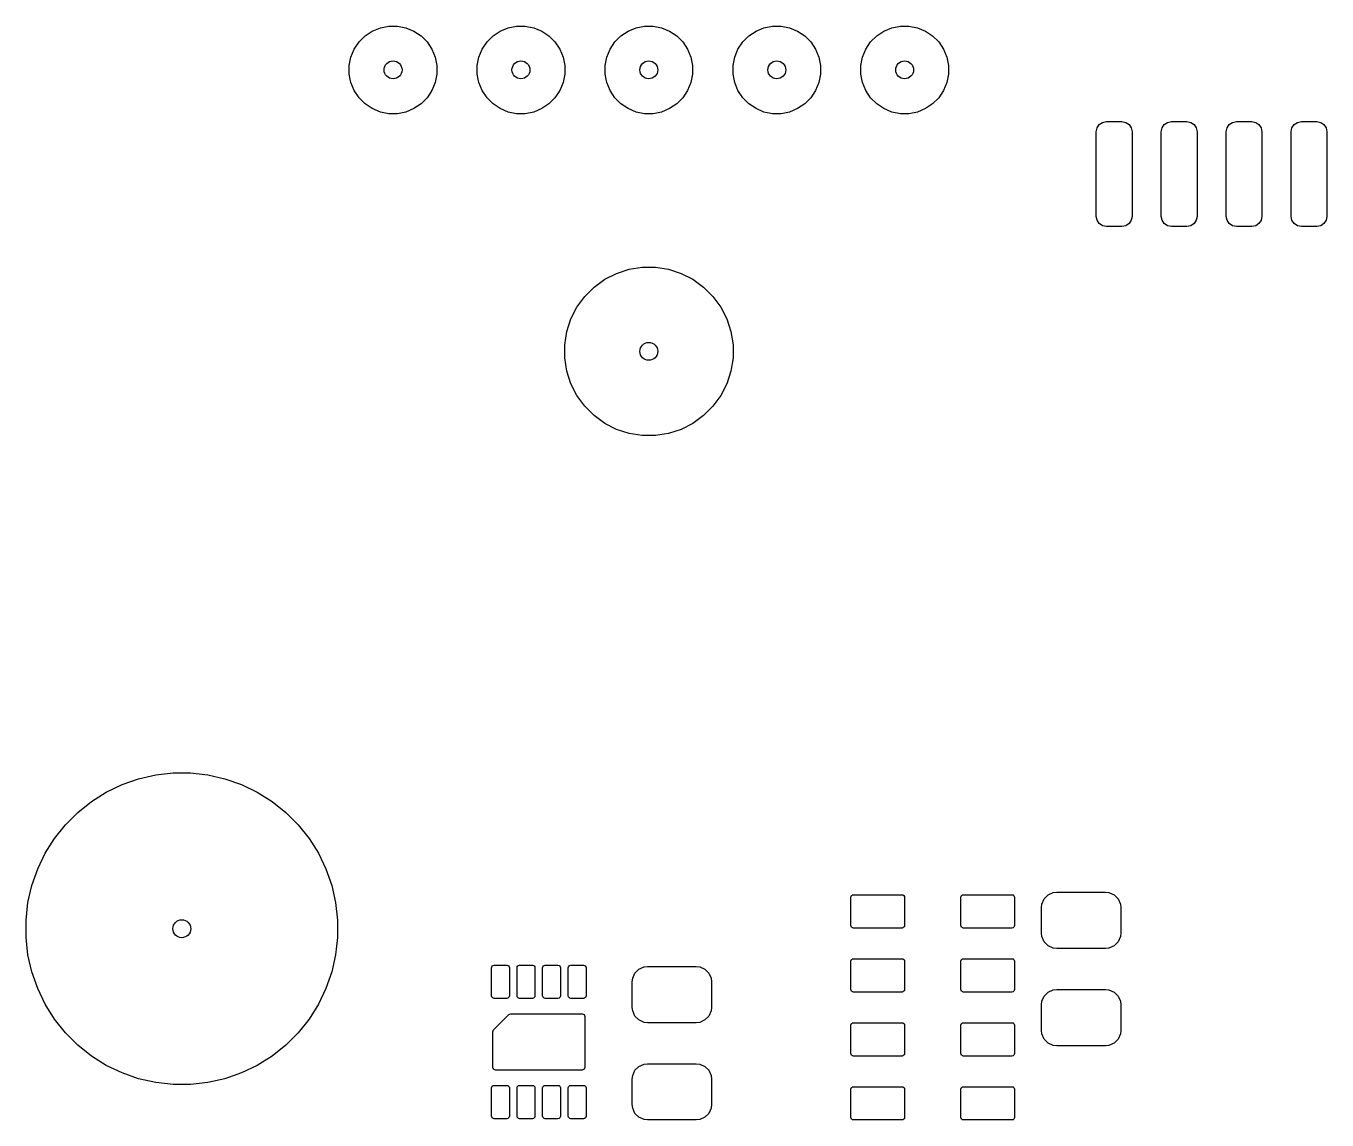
# Model space of a CAD drawing. Header units: inches. Extents: x 0.27 to 5.32, y 0.14 to 3.22.
# Drawn here: x 0.27 to 1.271, y 0.143 to 0.984 of the extents above; entities that cross this region are included whole.
import ezdxf

# ---------------------------------------------------------------- set-up
doc = ezdxf.new("R2010")
doc.units = ezdxf.units.IN
doc.header["$MEASUREMENT"] = 0
doc.layers.add('BLACK', color=250, linetype='CONTINUOUS')

msp = doc.modelspace()

# ---------------------------------------------------------------- linework, layer by layer
at = {"layer": 'BLACK', "linetype": 'CONTINUOUS'}
for p, q in [((0.5366, 0.9805), (0.5428, 0.983)), ((0.5428, 0.983), (0.5493, 0.9843)), ((0.5493, 0.9843), (0.5559, 0.9843)), ((0.5559, 0.9843), (0.5624, 0.983)), ((0.5624, 0.983), (0.5686, 0.9805)), ((0.6351, 0.9805), (0.6412, 0.983)), ((0.6412, 0.983), (0.6477, 0.9843)), ((0.6477, 0.9843), (0.6543, 0.9843)), ((0.6543, 0.9843), (0.6609, 0.983)), ((0.6609, 0.983), (0.667, 0.9805)), ((0.7335, 0.9805), (0.7396, 0.983)), ((0.7396, 0.983), (0.7461, 0.9843)), ((0.7461, 0.9843), (0.7528, 0.9843)), ((0.7528, 0.9843), (0.7593, 0.983)), ((0.7593, 0.983), (0.7654, 0.9805)), ((0.8319, 0.9805), (0.838, 0.983)), ((0.838, 0.983), (0.8446, 0.9843)), ((0.8446, 0.9843), (0.8512, 0.9843)), ((0.8512, 0.9843), (0.8577, 0.983)), ((0.8577, 0.983), (0.8638, 0.9805)), ((0.9303, 0.9805), (0.9365, 0.983)), ((0.9365, 0.983), (0.943, 0.9843)), ((0.943, 0.9843), (0.9496, 0.9843)), ((0.9496, 0.9843), (0.9561, 0.983)), ((0.9561, 0.983), (0.9623, 0.9805)), ((0.5227, 0.9666), (0.5264, 0.9721)), ((0.5264, 0.9721), (0.5311, 0.9768)), ((0.5311, 0.9768), (0.5366, 0.9805)), ((0.5686, 0.9805), (0.5741, 0.9768)), ((0.5741, 0.9768), (0.5788, 0.9721)), ((0.5788, 0.9721), (0.5825, 0.9666)), ((0.6212, 0.9666), (0.6249, 0.9721)), ((0.6249, 0.9721), (0.6295, 0.9768)), ((0.6295, 0.9768), (0.6351, 0.9805)), ((0.667, 0.9805), (0.6725, 0.9768)), ((0.6725, 0.9768), (0.6772, 0.9721)), ((0.6772, 0.9721), (0.6809, 0.9666)), ((0.7196, 0.9666), (0.7233, 0.9721)), ((0.7233, 0.9721), (0.728, 0.9768)), ((0.728, 0.9768), (0.7335, 0.9805)), ((0.7654, 0.9805), (0.7709, 0.9768)), ((0.7709, 0.9768), (0.7756, 0.9721)), ((0.7756, 0.9721), (0.7793, 0.9666)), ((0.818, 0.9666), (0.8217, 0.9721)), ((0.8217, 0.9721), (0.8264, 0.9768)), ((0.8264, 0.9768), (0.8319, 0.9805)), ((0.8638, 0.9805), (0.8694, 0.9768)), ((0.8694, 0.9768), (0.874, 0.9721)), ((0.874, 0.9721), (0.8777, 0.9666)), ((0.9164, 0.9666), (0.9201, 0.9721)), ((0.9201, 0.9721), (0.9248, 0.9768)), ((0.9248, 0.9768), (0.9303, 0.9805)), ((0.9623, 0.9805), (0.9678, 0.9768)), ((0.9678, 0.9768), (0.9725, 0.9721)), ((0.9725, 0.9721), (0.9762, 0.9666)), ((0.5202, 0.9605), (0.5227, 0.9666)), ((0.5825, 0.9666), (0.585, 0.9605)), ((0.6186, 0.9605), (0.6212, 0.9666)), ((0.6809, 0.9666), (0.6834, 0.9605)), ((0.717, 0.9605), (0.7196, 0.9666)), ((0.7793, 0.9666), (0.7818, 0.9605)), ((0.8155, 0.9605), (0.818, 0.9666)), ((0.8777, 0.9666), (0.8803, 0.9605)), ((0.9139, 0.9605), (0.9164, 0.9666)), ((0.9762, 0.9666), (0.9787, 0.9605)), ((0.5189, 0.9539), (0.5202, 0.9605)), ((0.5189, 0.9473), (0.5189, 0.9539)), ((0.585, 0.9605), (0.5863, 0.9539)), ((0.5863, 0.9539), (0.5863, 0.9473)), ((0.6173, 0.9539), (0.6186, 0.9605)), ((0.6173, 0.9473), (0.6173, 0.9539)), ((0.6834, 0.9605), (0.6847, 0.9539)), ((0.6847, 0.9539), (0.6847, 0.9473)), ((0.7158, 0.9539), (0.717, 0.9605)), ((0.7158, 0.9473), (0.7158, 0.9539)), ((0.7818, 0.9605), (0.7831, 0.9539)), ((0.7831, 0.9539), (0.7831, 0.9473)), ((0.8142, 0.9539), (0.8155, 0.9605)), ((0.8142, 0.9473), (0.8142, 0.9539)), ((0.8803, 0.9605), (0.8816, 0.9539)), ((0.8816, 0.9539), (0.8816, 0.9473)), ((0.9126, 0.9539), (0.9139, 0.9605)), ((0.9126, 0.9473), (0.9126, 0.9539)), ((0.9787, 0.9605), (0.98, 0.9539)), ((0.98, 0.9539), (0.98, 0.9473)), ((0.5202, 0.9408), (0.5189, 0.9473)), ((0.5863, 0.9473), (0.585, 0.9408)), ((0.6186, 0.9408), (0.6173, 0.9473)), ((0.6847, 0.9473), (0.6834, 0.9408)), ((0.717, 0.9408), (0.7158, 0.9473)), ((0.7831, 0.9473), (0.7818, 0.9408)), ((0.8155, 0.9408), (0.8142, 0.9473)), ((0.8816, 0.9473), (0.8803, 0.9408)), ((0.9139, 0.9408), (0.9126, 0.9473)), ((0.98, 0.9473), (0.9787, 0.9408)), ((0.5227, 0.9347), (0.5202, 0.9408)), ((0.5264, 0.9292), (0.5227, 0.9347)), ((0.5825, 0.9347), (0.5788, 0.9292)), ((0.585, 0.9408), (0.5825, 0.9347)), ((0.6212, 0.9347), (0.6186, 0.9408)), ((0.6249, 0.9292), (0.6212, 0.9347)), ((0.6809, 0.9347), (0.6772, 0.9292)), ((0.6834, 0.9408), (0.6809, 0.9347)), ((0.7196, 0.9347), (0.717, 0.9408)), ((0.7233, 0.9292), (0.7196, 0.9347)), ((0.7793, 0.9347), (0.7756, 0.9292)), ((0.7818, 0.9408), (0.7793, 0.9347)), ((0.818, 0.9347), (0.8155, 0.9408)), ((0.8217, 0.9292), (0.818, 0.9347)), ((0.8777, 0.9347), (0.874, 0.9292)), ((0.8803, 0.9408), (0.8777, 0.9347)), ((0.9164, 0.9347), (0.9139, 0.9408)), ((0.9201, 0.9292), (0.9164, 0.9347)), ((0.9762, 0.9347), (0.9725, 0.9292)), ((0.9787, 0.9408), (0.9762, 0.9347)), ((0.5311, 0.9245), (0.5264, 0.9292)), ((0.5366, 0.9208), (0.5311, 0.9245)), ((0.5741, 0.9245), (0.5686, 0.9208)), ((0.5788, 0.9292), (0.5741, 0.9245)), ((0.6295, 0.9245), (0.6249, 0.9292)), ((0.6351, 0.9208), (0.6295, 0.9245)), ((0.6725, 0.9245), (0.667, 0.9208)), ((0.6772, 0.9292), (0.6725, 0.9245)), ((0.728, 0.9245), (0.7233, 0.9292)), ((0.7335, 0.9208), (0.728, 0.9245)), ((0.7709, 0.9245), (0.7654, 0.9208)), ((0.7756, 0.9292), (0.7709, 0.9245)), ((0.8264, 0.9245), (0.8217, 0.9292)), ((0.8319, 0.9208), (0.8264, 0.9245)), ((0.8694, 0.9245), (0.8638, 0.9208)), ((0.874, 0.9292), (0.8694, 0.9245)), ((0.9248, 0.9245), (0.9201, 0.9292)), ((0.9303, 0.9208), (0.9248, 0.9245)), ((0.9678, 0.9245), (0.9623, 0.9208)), ((0.9725, 0.9292), (0.9678, 0.9245)), ((0.5428, 0.9182), (0.5366, 0.9208)), ((0.5493, 0.9169), (0.5428, 0.9182)), ((0.5559, 0.9169), (0.5493, 0.9169)), ((0.5624, 0.9182), (0.5559, 0.9169)), ((0.5686, 0.9208), (0.5624, 0.9182)), ((0.6412, 0.9182), (0.6351, 0.9208)), ((0.6477, 0.9169), (0.6412, 0.9182)), ((0.6543, 0.9169), (0.6477, 0.9169)), ((0.6609, 0.9182), (0.6543, 0.9169)), ((0.667, 0.9208), (0.6609, 0.9182)), ((0.7396, 0.9182), (0.7335, 0.9208)), ((0.7461, 0.9169), (0.7396, 0.9182)), ((0.7528, 0.9169), (0.7461, 0.9169)), ((0.7593, 0.9182), (0.7528, 0.9169)), ((0.7654, 0.9208), (0.7593, 0.9182)), ((0.838, 0.9182), (0.8319, 0.9208)), ((0.8446, 0.9169), (0.838, 0.9182)), ((0.8512, 0.9169), (0.8446, 0.9169)), ((0.8577, 0.9182), (0.8512, 0.9169)), ((0.8638, 0.9208), (0.8577, 0.9182)), ((0.9365, 0.9182), (0.9303, 0.9208)), ((0.943, 0.9169), (0.9365, 0.9182)), ((0.9496, 0.9169), (0.943, 0.9169)), ((0.9561, 0.9182), (0.9496, 0.9169)), ((0.9623, 0.9208), (0.9561, 0.9182)), ((1.0938, 0.9029), (1.0944, 0.9059)), ((1.0938, 0.8379), (1.0938, 0.9029)), ((1.0944, 0.9059), (1.0961, 0.9085)), ((1.0961, 0.9085), (1.0986, 0.9102)), ((1.0986, 0.9102), (1.1016, 0.9108)), ((1.1016, 0.9108), (1.1134, 0.9108)), ((1.1134, 0.9108), (1.1165, 0.9102)), ((1.1165, 0.9102), (1.119, 0.9085)), ((1.119, 0.9085), (1.1207, 0.9059)), ((1.1207, 0.9059), (1.1213, 0.9029)), ((1.1213, 0.9029), (1.1213, 0.8379)), ((1.1438, 0.9029), (1.1444, 0.9059)), ((1.1438, 0.8379), (1.1438, 0.9029)), ((1.1444, 0.9059), (1.1461, 0.9085)), ((1.1461, 0.9085), (1.1486, 0.9102)), ((1.1486, 0.9102), (1.1516, 0.9108)), ((1.1516, 0.9108), (1.1634, 0.9108)), ((1.1634, 0.9108), (1.1665, 0.9102)), ((1.1665, 0.9102), (1.169, 0.9085)), ((1.169, 0.9085), (1.1707, 0.9059)), ((1.1707, 0.9059), (1.1713, 0.9029)), ((1.1713, 0.9029), (1.1713, 0.8379)), ((1.1938, 0.9029), (1.1944, 0.9059)), ((1.1938, 0.8379), (1.1938, 0.9029)), ((1.1944, 0.9059), (1.1961, 0.9085)), ((1.1961, 0.9085), (1.1986, 0.9102)), ((1.1986, 0.9102), (1.2016, 0.9108)), ((1.2016, 0.9108), (1.2134, 0.9108)), ((1.2134, 0.9108), (1.2165, 0.9102)), ((1.2165, 0.9102), (1.219, 0.9085)), ((1.219, 0.9085), (1.2207, 0.9059)), ((1.2207, 0.9059), (1.2213, 0.9029)), ((1.2213, 0.9029), (1.2213, 0.8379)), ((1.2438, 0.9029), (1.2444, 0.9059)), ((1.2438, 0.8379), (1.2438, 0.9029)), ((1.2444, 0.9059), (1.2461, 0.9085)), ((1.2461, 0.9085), (1.2486, 0.9102)), ((1.2486, 0.9102), (1.2516, 0.9108)), ((1.2516, 0.9108), (1.2634, 0.9108)), ((1.2634, 0.9108), (1.2665, 0.9102)), ((1.2665, 0.9102), (1.269, 0.9085)), ((1.269, 0.9085), (1.2707, 0.9059)), ((1.2707, 0.9059), (1.2713, 0.9029)), ((1.2713, 0.9029), (1.2713, 0.8379)), ((1.0944, 0.8349), (1.0938, 0.8379)), ((1.0961, 0.8324), (1.0944, 0.8349)), ((1.0986, 0.8307), (1.0961, 0.8324)), ((1.119, 0.8324), (1.1165, 0.8307)), ((1.1207, 0.8349), (1.119, 0.8324)), ((1.1213, 0.8379), (1.1207, 0.8349)), ((1.1444, 0.8349), (1.1438, 0.8379)), ((1.1461, 0.8324), (1.1444, 0.8349)), ((1.1486, 0.8307), (1.1461, 0.8324)), ((1.169, 0.8324), (1.1665, 0.8307)), ((1.1707, 0.8349), (1.169, 0.8324)), ((1.1713, 0.8379), (1.1707, 0.8349)), ((1.1944, 0.8349), (1.1938, 0.8379)), ((1.1961, 0.8324), (1.1944, 0.8349)), ((1.1986, 0.8307), (1.1961, 0.8324)), ((1.219, 0.8324), (1.2165, 0.8307)), ((1.2207, 0.8349), (1.219, 0.8324)), ((1.2213, 0.8379), (1.2207, 0.8349)), ((1.2444, 0.8349), (1.2438, 0.8379)), ((1.2461, 0.8324), (1.2444, 0.8349)), ((1.2486, 0.8307), (1.2461, 0.8324)), ((1.269, 0.8324), (1.2665, 0.8307)), ((1.2707, 0.8349), (1.269, 0.8324)), ((1.2713, 0.8379), (1.2707, 0.8349)), ((1.1016, 0.8301), (1.0986, 0.8307)), ((1.1134, 0.8301), (1.1016, 0.8301)), ((1.1165, 0.8307), (1.1134, 0.8301)), ((1.1516, 0.8301), (1.1486, 0.8307)), ((1.1634, 0.8301), (1.1516, 0.8301)), ((1.1665, 0.8307), (1.1634, 0.8301)), ((1.2016, 0.8301), (1.1986, 0.8307)), ((1.2134, 0.8301), (1.2016, 0.8301)), ((1.2165, 0.8307), (1.2134, 0.8301)), ((1.2516, 0.8301), (1.2486, 0.8307)), ((1.2634, 0.8301), (1.2516, 0.8301)), ((1.2665, 0.8307), (1.2634, 0.8301)), ((0.7155, 0.7895), (0.7246, 0.7941)), ((0.7246, 0.7941), (0.7343, 0.7973)), ((0.7343, 0.7973), (0.7444, 0.7989)), ((0.7444, 0.7989), (0.7545, 0.7989)), ((0.7545, 0.7989), (0.7646, 0.7973)), ((0.7646, 0.7973), (0.7743, 0.7941)), ((0.7743, 0.7941), (0.7834, 0.7895)), ((0.7001, 0.7763), (0.7073, 0.7835)), ((0.7073, 0.7835), (0.7155, 0.7895)), ((0.7834, 0.7895), (0.7916, 0.7835)), ((0.7916, 0.7835), (0.7988, 0.7763)), ((0.6941, 0.768), (0.7001, 0.7763)), ((0.7988, 0.7763), (0.8048, 0.768)), ((0.6894, 0.759), (0.6941, 0.768)), ((0.8048, 0.768), (0.8095, 0.759)), ((0.6863, 0.7493), (0.6894, 0.759)), ((0.8095, 0.759), (0.8126, 0.7493)), ((0.6847, 0.7392), (0.6863, 0.7493)), ((0.8126, 0.7493), (0.8142, 0.7392)), ((0.6847, 0.729), (0.6847, 0.7392)), ((0.8142, 0.7392), (0.8142, 0.729)), ((0.6863, 0.7189), (0.6847, 0.729)), ((0.8142, 0.729), (0.8126, 0.7189)), ((0.6894, 0.7092), (0.6863, 0.7189)), ((0.8126, 0.7189), (0.8095, 0.7092)), ((0.6941, 0.7002), (0.6894, 0.7092)), ((0.8095, 0.7092), (0.8048, 0.7002)), ((0.7001, 0.6919), (0.6941, 0.7002)), ((0.7073, 0.6847), (0.7001, 0.6919)), ((0.7988, 0.6919), (0.7916, 0.6847)), ((0.8048, 0.7002), (0.7988, 0.6919)), ((0.7155, 0.6787), (0.7073, 0.6847)), ((0.7916, 0.6847), (0.7834, 0.6787)), ((0.7246, 0.6741), (0.7155, 0.6787)), ((0.7343, 0.6709), (0.7246, 0.6741)), ((0.7444, 0.6693), (0.7343, 0.6709)), ((0.7646, 0.6709), (0.7545, 0.6693)), ((0.7743, 0.6741), (0.7646, 0.6709)), ((0.7834, 0.6787), (0.7743, 0.6741)), ((0.7545, 0.6693), (0.7444, 0.6693)), ((0.3319, 0.3951), (0.344, 0.4009)), ((0.344, 0.4009), (0.3568, 0.4054)), ((0.3568, 0.4054), (0.3699, 0.4084)), ((0.3699, 0.4084), (0.3833, 0.4099)), ((0.3833, 0.4099), (0.3967, 0.4099)), ((0.3967, 0.4099), (0.4101, 0.4084)), ((0.4101, 0.4084), (0.4232, 0.4054)), ((0.4232, 0.4054), (0.436, 0.4009)), ((0.436, 0.4009), (0.4481, 0.3951)), ((0.3205, 0.3879), (0.3319, 0.3951)), ((0.4481, 0.3951), (0.4595, 0.3879)), ((0.31, 0.3795), (0.3205, 0.3879)), ((0.4595, 0.3879), (0.47, 0.3795)), ((0.3005, 0.37), (0.31, 0.3795)), ((0.47, 0.3795), (0.4795, 0.37)), ((0.2921, 0.3595), (0.3005, 0.37)), ((0.4795, 0.37), (0.4879, 0.3595)), ((0.2849, 0.3481), (0.2921, 0.3595)), ((0.4879, 0.3595), (0.4951, 0.3481)), ((0.2791, 0.336), (0.2849, 0.3481)), ((0.4951, 0.3481), (0.5009, 0.336)), ((0.2746, 0.3232), (0.2791, 0.336)), ((0.5009, 0.336), (0.5054, 0.3232)), ((0.2716, 0.3101), (0.2746, 0.3232)), ((0.5054, 0.3232), (0.5084, 0.3101)), ((0.9049, 0.3142), (0.9051, 0.3149)), ((0.9049, 0.2925), (0.9049, 0.3142)), ((0.9051, 0.3149), (0.9055, 0.3156)), ((0.9055, 0.3156), (0.9061, 0.316)), ((0.9061, 0.316), (0.9069, 0.3161)), ((0.9069, 0.3161), (0.9443, 0.3161)), ((0.9443, 0.3161), (0.945, 0.316)), ((0.945, 0.316), (0.9457, 0.3156)), ((0.9457, 0.3156), (0.9461, 0.3149)), ((0.9461, 0.3149), (0.9462, 0.3142)), ((0.9462, 0.3142), (0.9462, 0.2925)), ((0.9896, 0.3142), (0.9897, 0.3149)), ((0.9896, 0.2925), (0.9896, 0.3142)), ((0.9897, 0.3149), (0.9901, 0.3156)), ((0.9901, 0.3156), (0.9908, 0.316)), ((0.9908, 0.316), (0.9915, 0.3161)), ((0.9915, 0.3161), (1.0289, 0.3161)), ((1.0289, 0.3161), (1.0297, 0.316)), ((1.0297, 0.316), (1.0303, 0.3156)), ((1.0303, 0.3156), (1.0307, 0.3149)), ((1.0307, 0.3149), (1.0309, 0.3142)), ((1.0309, 0.3142), (1.0309, 0.2925)), ((1.0519, 0.309), (1.0537, 0.313)), ((1.0537, 0.313), (1.0568, 0.316)), ((1.0568, 0.316), (1.0607, 0.3178)), ((1.0607, 0.3178), (1.0634, 0.3181)), ((1.0634, 0.3181), (1.1008, 0.3181)), ((1.1008, 0.3181), (1.1035, 0.3178)), ((1.1035, 0.3178), (1.1075, 0.316)), ((1.1075, 0.316), (1.1106, 0.313)), ((1.1106, 0.313), (1.1123, 0.309)), ((0.2701, 0.2967), (0.2716, 0.3101)), ((0.5084, 0.3101), (0.5099, 0.2967)), ((1.0516, 0.3063), (1.0519, 0.309)), ((1.0516, 0.2866), (1.0516, 0.3063)), ((1.1123, 0.309), (1.1126, 0.3063)), ((1.1126, 0.3063), (1.1126, 0.2866)), ((0.2701, 0.2833), (0.2701, 0.2967)), ((0.5099, 0.2967), (0.5099, 0.2833)), ((0.9051, 0.2918), (0.9049, 0.2925)), ((0.9055, 0.2911), (0.9051, 0.2918)), ((0.9061, 0.2907), (0.9055, 0.2911)), ((0.9069, 0.2905), (0.9061, 0.2907)), ((0.9443, 0.2905), (0.9069, 0.2905)), ((0.945, 0.2907), (0.9443, 0.2905)), ((0.9457, 0.2911), (0.945, 0.2907)), ((0.9461, 0.2918), (0.9457, 0.2911)), ((0.9462, 0.2925), (0.9461, 0.2918)), ((0.9897, 0.2918), (0.9896, 0.2925)), ((0.9901, 0.2911), (0.9897, 0.2918)), ((0.9908, 0.2907), (0.9901, 0.2911)), ((0.9915, 0.2905), (0.9908, 0.2907)), ((1.0289, 0.2905), (0.9915, 0.2905)), ((1.0297, 0.2907), (1.0289, 0.2905)), ((1.0303, 0.2911), (1.0297, 0.2907)), ((1.0307, 0.2918), (1.0303, 0.2911)), ((1.0309, 0.2925), (1.0307, 0.2918)), ((0.2716, 0.2699), (0.2701, 0.2833)), ((0.5099, 0.2833), (0.5084, 0.2699)), ((1.0519, 0.2839), (1.0516, 0.2866)), ((1.0537, 0.2799), (1.0519, 0.2839)), ((1.1123, 0.2839), (1.1106, 0.2799)), ((1.1126, 0.2866), (1.1123, 0.2839)), ((1.0568, 0.2769), (1.0537, 0.2799)), ((1.0607, 0.2751), (1.0568, 0.2769)), ((1.0634, 0.2748), (1.0607, 0.2751)), ((1.1008, 0.2748), (1.0634, 0.2748)), ((1.1035, 0.2751), (1.1008, 0.2748)), ((1.1075, 0.2769), (1.1035, 0.2751)), ((1.1106, 0.2799), (1.1075, 0.2769)), ((0.2746, 0.2568), (0.2716, 0.2699)), ((0.5084, 0.2699), (0.5054, 0.2568)), ((0.6283, 0.26), (0.6285, 0.2608)), ((0.6285, 0.2608), (0.6289, 0.2614)), ((0.6289, 0.2614), (0.6296, 0.2618)), ((0.6296, 0.2618), (0.6303, 0.262)), ((0.6303, 0.262), (0.6401, 0.262)), ((0.6401, 0.262), (0.6409, 0.2618)), ((0.6409, 0.2618), (0.6415, 0.2614)), ((0.6415, 0.2614), (0.642, 0.2608)), ((0.642, 0.2608), (0.6421, 0.26)), ((0.648, 0.26), (0.6482, 0.2608)), ((0.6482, 0.2608), (0.6486, 0.2614)), ((0.6486, 0.2614), (0.6492, 0.2618)), ((0.6492, 0.2618), (0.65, 0.262)), ((0.65, 0.262), (0.6598, 0.262)), ((0.6598, 0.262), (0.6606, 0.2618)), ((0.6606, 0.2618), (0.6612, 0.2614)), ((0.6612, 0.2614), (0.6617, 0.2608)), ((0.6617, 0.2608), (0.6618, 0.26)), ((0.6677, 0.26), (0.6679, 0.2608)), ((0.6679, 0.2608), (0.6683, 0.2614)), ((0.6683, 0.2614), (0.6689, 0.2618)), ((0.6689, 0.2618), (0.6697, 0.262)), ((0.6697, 0.262), (0.6795, 0.262)), ((0.6795, 0.262), (0.6803, 0.2618)), ((0.6803, 0.2618), (0.6809, 0.2614)), ((0.6809, 0.2614), (0.6813, 0.2608)), ((0.6813, 0.2608), (0.6815, 0.26)), ((0.6874, 0.26), (0.6875, 0.2608)), ((0.6875, 0.2608), (0.688, 0.2614)), ((0.688, 0.2614), (0.6886, 0.2618)), ((0.6886, 0.2618), (0.6894, 0.262)), ((0.6894, 0.262), (0.6992, 0.262)), ((0.6992, 0.262), (0.7, 0.2618)), ((0.7, 0.2618), (0.7006, 0.2614)), ((0.7006, 0.2614), (0.701, 0.2608)), ((0.701, 0.2608), (0.7012, 0.26)), ((0.7418, 0.2589), (0.7458, 0.2607)), ((0.7458, 0.2607), (0.7485, 0.261)), ((0.7485, 0.261), (0.7859, 0.261)), ((0.7859, 0.261), (0.7886, 0.2607)), ((0.7886, 0.2607), (0.7925, 0.2589)), ((0.9049, 0.265), (0.9051, 0.2657)), ((0.9049, 0.2433), (0.9049, 0.265)), ((0.9051, 0.2657), (0.9055, 0.2663)), ((0.9055, 0.2663), (0.9061, 0.2668)), ((0.9061, 0.2668), (0.9069, 0.2669)), ((0.9069, 0.2669), (0.9443, 0.2669)), ((0.9443, 0.2669), (0.945, 0.2668)), ((0.945, 0.2668), (0.9457, 0.2663)), ((0.9457, 0.2663), (0.9461, 0.2657)), ((0.9461, 0.2657), (0.9462, 0.265)), ((0.9462, 0.265), (0.9462, 0.2433)), ((0.9896, 0.265), (0.9897, 0.2657)), ((0.9896, 0.2433), (0.9896, 0.265)), ((0.9897, 0.2657), (0.9901, 0.2663)), ((0.9901, 0.2663), (0.9908, 0.2668)), ((0.9908, 0.2668), (0.9915, 0.2669)), ((0.9915, 0.2669), (1.0289, 0.2669)), ((1.0289, 0.2669), (1.0297, 0.2668)), ((1.0297, 0.2668), (1.0303, 0.2663)), ((1.0303, 0.2663), (1.0307, 0.2657)), ((1.0307, 0.2657), (1.0309, 0.265)), ((1.0309, 0.265), (1.0309, 0.2433)), ((0.2791, 0.244), (0.2746, 0.2568)), ((0.5054, 0.2568), (0.5009, 0.244)), ((0.6283, 0.2384), (0.6283, 0.26)), ((0.6421, 0.26), (0.6421, 0.2384)), ((0.648, 0.2384), (0.648, 0.26)), ((0.6618, 0.26), (0.6618, 0.2384)), ((0.6677, 0.2384), (0.6677, 0.26)), ((0.6815, 0.26), (0.6815, 0.2384)), ((0.6874, 0.2384), (0.6874, 0.26)), ((0.7012, 0.26), (0.7012, 0.2384)), ((0.7367, 0.2492), (0.737, 0.2519)), ((0.737, 0.2519), (0.7387, 0.2559)), ((0.7387, 0.2559), (0.7418, 0.2589)), ((0.7925, 0.2589), (0.7956, 0.2559)), ((0.7956, 0.2559), (0.7974, 0.2519)), ((0.7974, 0.2519), (0.7977, 0.2492)), ((0.2849, 0.2319), (0.2791, 0.244)), ((0.5009, 0.244), (0.4951, 0.2319)), ((0.7367, 0.2295), (0.7367, 0.2492)), ((0.7977, 0.2492), (0.7977, 0.2295)), ((0.9051, 0.2425), (0.9049, 0.2433)), ((0.9055, 0.2419), (0.9051, 0.2425)), ((0.9061, 0.2415), (0.9055, 0.2419)), ((0.9069, 0.2413), (0.9061, 0.2415)), ((0.9443, 0.2413), (0.9069, 0.2413)), ((0.945, 0.2415), (0.9443, 0.2413)), ((0.9457, 0.2419), (0.945, 0.2415)), ((0.9461, 0.2425), (0.9457, 0.2419)), ((0.9462, 0.2433), (0.9461, 0.2425)), ((0.9897, 0.2425), (0.9896, 0.2433)), ((0.9901, 0.2419), (0.9897, 0.2425)), ((0.9908, 0.2415), (0.9901, 0.2419)), ((0.9915, 0.2413), (0.9908, 0.2415)), ((1.0289, 0.2413), (0.9915, 0.2413)), ((1.0297, 0.2415), (1.0289, 0.2413)), ((1.0303, 0.2419), (1.0297, 0.2415)), ((1.0307, 0.2425), (1.0303, 0.2419)), ((1.0309, 0.2433), (1.0307, 0.2425)), ((1.0537, 0.2382), (1.0568, 0.2412)), ((1.0568, 0.2412), (1.0607, 0.243)), ((1.0607, 0.243), (1.0634, 0.2433)), ((1.0634, 0.2433), (1.1008, 0.2433)), ((1.1008, 0.2433), (1.1035, 0.243)), ((1.1035, 0.243), (1.1075, 0.2412)), ((1.1075, 0.2412), (1.1106, 0.2382)), ((0.2921, 0.2205), (0.2849, 0.2319)), ((0.4951, 0.2319), (0.4879, 0.2205)), ((0.6285, 0.2376), (0.6283, 0.2384)), ((0.6289, 0.237), (0.6285, 0.2376)), ((0.6296, 0.2366), (0.6289, 0.237)), ((0.6303, 0.2364), (0.6296, 0.2366)), ((0.6401, 0.2364), (0.6303, 0.2364)), ((0.6409, 0.2366), (0.6401, 0.2364)), ((0.6415, 0.237), (0.6409, 0.2366)), ((0.642, 0.2376), (0.6415, 0.237)), ((0.6421, 0.2384), (0.642, 0.2376)), ((0.6482, 0.2376), (0.648, 0.2384)), ((0.6486, 0.237), (0.6482, 0.2376)), ((0.6492, 0.2366), (0.6486, 0.237)), ((0.65, 0.2364), (0.6492, 0.2366)), ((0.6598, 0.2364), (0.65, 0.2364)), ((0.6606, 0.2366), (0.6598, 0.2364)), ((0.6612, 0.237), (0.6606, 0.2366)), ((0.6617, 0.2376), (0.6612, 0.237)), ((0.6618, 0.2384), (0.6617, 0.2376)), ((0.6679, 0.2376), (0.6677, 0.2384)), ((0.6683, 0.237), (0.6679, 0.2376)), ((0.6689, 0.2366), (0.6683, 0.237)), ((0.6697, 0.2364), (0.6689, 0.2366)), ((0.6795, 0.2364), (0.6697, 0.2364)), ((0.6803, 0.2366), (0.6795, 0.2364)), ((0.6809, 0.237), (0.6803, 0.2366)), ((0.6813, 0.2376), (0.6809, 0.237)), ((0.6815, 0.2384), (0.6813, 0.2376)), ((0.6875, 0.2376), (0.6874, 0.2384)), ((0.688, 0.237), (0.6875, 0.2376)), ((0.6886, 0.2366), (0.688, 0.237)), ((0.6894, 0.2364), (0.6886, 0.2366)), ((0.6992, 0.2364), (0.6894, 0.2364)), ((0.7, 0.2366), (0.6992, 0.2364)), ((0.7006, 0.237), (0.7, 0.2366)), ((0.701, 0.2376), (0.7006, 0.237)), ((0.7012, 0.2384), (0.701, 0.2376)), ((1.0516, 0.2315), (1.0519, 0.2342)), ((1.0516, 0.2118), (1.0516, 0.2315)), ((1.0519, 0.2342), (1.0537, 0.2382)), ((1.1106, 0.2382), (1.1123, 0.2342)), ((1.1123, 0.2342), (1.1126, 0.2315)), ((1.1126, 0.2315), (1.1126, 0.2118)), ((0.3005, 0.21), (0.2921, 0.2205)), ((0.4879, 0.2205), (0.4795, 0.21)), ((0.6299, 0.2122), (0.6417, 0.224)), ((0.6417, 0.224), (0.6431, 0.2246)), ((0.6431, 0.2246), (0.6982, 0.2246)), ((0.6982, 0.2246), (0.6996, 0.224)), ((0.6996, 0.224), (0.7002, 0.2226)), ((0.7002, 0.2226), (0.7002, 0.1833)), ((0.737, 0.2268), (0.7367, 0.2295)), ((0.7387, 0.2228), (0.737, 0.2268)), ((0.7418, 0.2198), (0.7387, 0.2228)), ((0.7956, 0.2228), (0.7925, 0.2198)), ((0.7974, 0.2268), (0.7956, 0.2228)), ((0.7977, 0.2295), (0.7974, 0.2268)), ((0.6293, 0.2108), (0.6299, 0.2122)), ((0.6293, 0.1833), (0.6293, 0.2108)), ((0.7458, 0.218), (0.7418, 0.2198)), ((0.7485, 0.2177), (0.7458, 0.218)), ((0.7859, 0.2177), (0.7485, 0.2177)), ((0.7886, 0.218), (0.7859, 0.2177)), ((0.7925, 0.2198), (0.7886, 0.218)), ((0.9049, 0.2157), (0.9051, 0.2165)), ((0.9049, 0.1941), (0.9049, 0.2157)), ((0.9051, 0.2165), (0.9055, 0.2171)), ((0.9055, 0.2171), (0.9061, 0.2176)), ((0.9061, 0.2176), (0.9069, 0.2177)), ((0.9069, 0.2177), (0.9443, 0.2177)), ((0.9443, 0.2177), (0.945, 0.2176)), ((0.945, 0.2176), (0.9457, 0.2171)), ((0.9457, 0.2171), (0.9461, 0.2165)), ((0.9461, 0.2165), (0.9462, 0.2157)), ((0.9462, 0.2157), (0.9462, 0.1941)), ((0.9896, 0.2157), (0.9897, 0.2165)), ((0.9896, 0.1941), (0.9896, 0.2157)), ((0.9897, 0.2165), (0.9901, 0.2171)), ((0.9901, 0.2171), (0.9908, 0.2176)), ((0.9908, 0.2176), (0.9915, 0.2177)), ((0.9915, 0.2177), (1.0289, 0.2177)), ((1.0289, 0.2177), (1.0297, 0.2176)), ((1.0297, 0.2176), (1.0303, 0.2171)), ((1.0303, 0.2171), (1.0307, 0.2165)), ((1.0307, 0.2165), (1.0309, 0.2157)), ((1.0309, 0.2157), (1.0309, 0.1941)), ((1.0519, 0.2091), (1.0516, 0.2118)), ((1.1126, 0.2118), (1.1123, 0.2091)), ((0.31, 0.2005), (0.3005, 0.21)), ((0.3205, 0.1921), (0.31, 0.2005)), ((0.47, 0.2005), (0.4595, 0.1921)), ((0.4795, 0.21), (0.47, 0.2005)), ((1.0537, 0.2051), (1.0519, 0.2091)), ((1.0568, 0.2021), (1.0537, 0.2051)), ((1.0607, 0.2003), (1.0568, 0.2021)), ((1.0634, 0.2), (1.0607, 0.2003)), ((1.1035, 0.2003), (1.1008, 0.2)), ((1.1075, 0.2021), (1.1035, 0.2003)), ((1.1106, 0.2051), (1.1075, 0.2021)), ((1.1123, 0.2091), (1.1106, 0.2051)), ((0.3319, 0.1849), (0.3205, 0.1921)), ((0.4595, 0.1921), (0.4481, 0.1849)), ((0.9051, 0.1933), (0.9049, 0.1941)), ((0.9055, 0.1927), (0.9051, 0.1933)), ((0.9061, 0.1923), (0.9055, 0.1927)), ((0.9069, 0.1921), (0.9061, 0.1923)), ((0.9443, 0.1921), (0.9069, 0.1921)), ((0.945, 0.1923), (0.9443, 0.1921)), ((0.9457, 0.1927), (0.945, 0.1923)), ((0.9461, 0.1933), (0.9457, 0.1927)), ((0.9462, 0.1941), (0.9461, 0.1933)), ((0.9897, 0.1933), (0.9896, 0.1941)), ((0.9901, 0.1927), (0.9897, 0.1933)), ((0.9908, 0.1923), (0.9901, 0.1927)), ((0.9915, 0.1921), (0.9908, 0.1923)), ((1.0289, 0.1921), (0.9915, 0.1921)), ((1.0297, 0.1923), (1.0289, 0.1921)), ((1.0303, 0.1927), (1.0297, 0.1923)), ((1.0307, 0.1933), (1.0303, 0.1927)), ((1.0309, 0.1941), (1.0307, 0.1933)), ((1.1008, 0.2), (1.0634, 0.2)), ((0.344, 0.1791), (0.3319, 0.1849)), ((0.4481, 0.1849), (0.436, 0.1791)), ((0.6299, 0.1819), (0.6293, 0.1833)), ((0.6313, 0.1813), (0.6299, 0.1819)), ((0.6982, 0.1813), (0.6313, 0.1813)), ((0.6996, 0.1819), (0.6982, 0.1813)), ((0.7002, 0.1833), (0.6996, 0.1819)), ((0.737, 0.1771), (0.7387, 0.1811)), ((0.7387, 0.1811), (0.7418, 0.1841)), ((0.7418, 0.1841), (0.7458, 0.1859)), ((0.7458, 0.1859), (0.7485, 0.1862)), ((0.7485, 0.1862), (0.7859, 0.1862)), ((0.7859, 0.1862), (0.7886, 0.1859)), ((0.7886, 0.1859), (0.7925, 0.1841)), ((0.7925, 0.1841), (0.7956, 0.1811)), ((0.7956, 0.1811), (0.7974, 0.1771)), ((0.3568, 0.1746), (0.344, 0.1791)), ((0.3699, 0.1716), (0.3568, 0.1746)), ((0.3833, 0.1701), (0.3699, 0.1716)), ((0.4101, 0.1716), (0.3967, 0.1701)), ((0.4232, 0.1746), (0.4101, 0.1716)), ((0.436, 0.1791), (0.4232, 0.1746)), ((0.7367, 0.1744), (0.737, 0.1771)), ((0.7367, 0.1547), (0.7367, 0.1744)), ((0.7974, 0.1771), (0.7977, 0.1744)), ((0.7977, 0.1744), (0.7977, 0.1547)), ((0.3967, 0.1701), (0.3833, 0.1701)), ((0.6283, 0.1675), (0.6285, 0.1683)), ((0.6283, 0.1459), (0.6283, 0.1675)), ((0.6285, 0.1683), (0.6289, 0.1689)), ((0.6289, 0.1689), (0.6296, 0.1693)), ((0.6296, 0.1693), (0.6303, 0.1695)), ((0.6303, 0.1695), (0.6401, 0.1695)), ((0.6401, 0.1695), (0.6409, 0.1693)), ((0.6409, 0.1693), (0.6415, 0.1689)), ((0.6415, 0.1689), (0.642, 0.1683)), ((0.642, 0.1683), (0.6421, 0.1675)), ((0.6421, 0.1675), (0.6421, 0.1459)), ((0.648, 0.1675), (0.6482, 0.1683)), ((0.648, 0.1459), (0.648, 0.1675)), ((0.6482, 0.1683), (0.6486, 0.1689)), ((0.6486, 0.1689), (0.6492, 0.1693)), ((0.6492, 0.1693), (0.65, 0.1695)), ((0.65, 0.1695), (0.6598, 0.1695)), ((0.6598, 0.1695), (0.6606, 0.1693)), ((0.6606, 0.1693), (0.6612, 0.1689)), ((0.6612, 0.1689), (0.6617, 0.1683)), ((0.6617, 0.1683), (0.6618, 0.1675)), ((0.6618, 0.1675), (0.6618, 0.1459)), ((0.6677, 0.1675), (0.6679, 0.1683)), ((0.6677, 0.1459), (0.6677, 0.1675)), ((0.6679, 0.1683), (0.6683, 0.1689)), ((0.6683, 0.1689), (0.6689, 0.1693)), ((0.6689, 0.1693), (0.6697, 0.1695)), ((0.6697, 0.1695), (0.6795, 0.1695)), ((0.6795, 0.1695), (0.6803, 0.1693)), ((0.6803, 0.1693), (0.6809, 0.1689)), ((0.6809, 0.1689), (0.6813, 0.1683)), ((0.6813, 0.1683), (0.6815, 0.1675)), ((0.6815, 0.1675), (0.6815, 0.1459)), ((0.6874, 0.1675), (0.6875, 0.1683)), ((0.6874, 0.1459), (0.6874, 0.1675)), ((0.6875, 0.1683), (0.688, 0.1689)), ((0.688, 0.1689), (0.6886, 0.1693)), ((0.6886, 0.1693), (0.6894, 0.1695)), ((0.6894, 0.1695), (0.6992, 0.1695)), ((0.6992, 0.1695), (0.7, 0.1693)), ((0.7, 0.1693), (0.7006, 0.1689)), ((0.7006, 0.1689), (0.701, 0.1683)), ((0.701, 0.1683), (0.7012, 0.1675)), ((0.7012, 0.1675), (0.7012, 0.1459)), ((0.9049, 0.1665), (0.9051, 0.1673)), ((0.9049, 0.1449), (0.9049, 0.1665)), ((0.9051, 0.1673), (0.9055, 0.1679)), ((0.9055, 0.1679), (0.9061, 0.1683)), ((0.9061, 0.1683), (0.9069, 0.1685)), ((0.9069, 0.1685), (0.9443, 0.1685)), ((0.9443, 0.1685), (0.945, 0.1683)), ((0.945, 0.1683), (0.9457, 0.1679)), ((0.9457, 0.1679), (0.9461, 0.1673)), ((0.9461, 0.1673), (0.9462, 0.1665)), ((0.9462, 0.1665), (0.9462, 0.1449)), ((0.9896, 0.1665), (0.9897, 0.1673)), ((0.9896, 0.1449), (0.9896, 0.1665)), ((0.9897, 0.1673), (0.9901, 0.1679)), ((0.9901, 0.1679), (0.9908, 0.1683)), ((0.9908, 0.1683), (0.9915, 0.1685)), ((0.9915, 0.1685), (1.0289, 0.1685)), ((1.0289, 0.1685), (1.0297, 0.1683)), ((1.0297, 0.1683), (1.0303, 0.1679)), ((1.0303, 0.1679), (1.0307, 0.1673)), ((1.0307, 0.1673), (1.0309, 0.1665)), ((1.0309, 0.1665), (1.0309, 0.1449)), ((0.737, 0.152), (0.7367, 0.1547)), ((0.7387, 0.148), (0.737, 0.152)), ((0.7974, 0.152), (0.7956, 0.148)), ((0.7977, 0.1547), (0.7974, 0.152)), ((0.6285, 0.1451), (0.6283, 0.1459)), ((0.6289, 0.1445), (0.6285, 0.1451)), ((0.6296, 0.144), (0.6289, 0.1445)), ((0.6303, 0.1439), (0.6296, 0.144)), ((0.6401, 0.1439), (0.6303, 0.1439)), ((0.6409, 0.144), (0.6401, 0.1439)), ((0.6415, 0.1445), (0.6409, 0.144)), ((0.642, 0.1451), (0.6415, 0.1445)), ((0.6421, 0.1459), (0.642, 0.1451)), ((0.6482, 0.1451), (0.648, 0.1459)), ((0.6486, 0.1445), (0.6482, 0.1451)), ((0.6492, 0.144), (0.6486, 0.1445)), ((0.65, 0.1439), (0.6492, 0.144)), ((0.6598, 0.1439), (0.65, 0.1439)), ((0.6606, 0.144), (0.6598, 0.1439)), ((0.6612, 0.1445), (0.6606, 0.144)), ((0.6617, 0.1451), (0.6612, 0.1445)), ((0.6618, 0.1459), (0.6617, 0.1451)), ((0.6679, 0.1451), (0.6677, 0.1459)), ((0.6683, 0.1445), (0.6679, 0.1451)), ((0.6689, 0.144), (0.6683, 0.1445)), ((0.6697, 0.1439), (0.6689, 0.144)), ((0.6795, 0.1439), (0.6697, 0.1439)), ((0.6803, 0.144), (0.6795, 0.1439)), ((0.6809, 0.1445), (0.6803, 0.144)), ((0.6813, 0.1451), (0.6809, 0.1445)), ((0.6815, 0.1459), (0.6813, 0.1451)), ((0.6875, 0.1451), (0.6874, 0.1459)), ((0.688, 0.1445), (0.6875, 0.1451)), ((0.6886, 0.144), (0.688, 0.1445)), ((0.6894, 0.1439), (0.6886, 0.144)), ((0.6992, 0.1439), (0.6894, 0.1439)), ((0.7, 0.144), (0.6992, 0.1439)), ((0.7006, 0.1445), (0.7, 0.144)), ((0.701, 0.1451), (0.7006, 0.1445)), ((0.7012, 0.1459), (0.701, 0.1451)), ((0.7418, 0.145), (0.7387, 0.148)), ((0.7458, 0.1432), (0.7418, 0.145)), ((0.7485, 0.1429), (0.7458, 0.1432)), ((0.7859, 0.1429), (0.7485, 0.1429)), ((0.7886, 0.1432), (0.7859, 0.1429)), ((0.7925, 0.145), (0.7886, 0.1432)), ((0.7956, 0.148), (0.7925, 0.145)), ((0.9051, 0.1441), (0.9049, 0.1449)), ((0.9055, 0.1435), (0.9051, 0.1441)), ((0.9061, 0.1431), (0.9055, 0.1435)), ((0.9069, 0.1429), (0.9061, 0.1431)), ((0.9443, 0.1429), (0.9069, 0.1429)), ((0.945, 0.1431), (0.9443, 0.1429)), ((0.9457, 0.1435), (0.945, 0.1431)), ((0.9461, 0.1441), (0.9457, 0.1435)), ((0.9462, 0.1449), (0.9461, 0.1441)), ((0.9897, 0.1441), (0.9896, 0.1449)), ((0.9901, 0.1435), (0.9897, 0.1441)), ((0.9908, 0.1431), (0.9901, 0.1435)), ((0.9915, 0.1429), (0.9908, 0.1431)), ((1.0289, 0.1429), (0.9915, 0.1429)), ((1.0297, 0.1431), (1.0289, 0.1429)), ((1.0303, 0.1435), (1.0297, 0.1431)), ((1.0307, 0.1441), (1.0303, 0.1435)), ((1.0309, 0.1449), (1.0307, 0.1441))]:
    msp.add_line(p, q, dxfattribs=at)
at = {"layer": 'BLACK'}
for centre in [(0.5526, 0.9506), (0.651, 0.9506), (0.7494, 0.9506), (0.8479, 0.9506), (0.9463, 0.9506), (0.7494, 0.7341), (0.7494, 0.7341), (0.39, 0.29)]:
    msp.add_circle(centre, 0.00689, dxfattribs=at)
at = {"layer": 'WHITE'}
for centre in [(0.5526, 0.9506), (0.651, 0.9506), (0.7494, 0.9506), (0.8479, 0.9506), (0.9463, 0.9506), (0.39, 0.29)]:
    msp.add_circle(centre, 0.00689, dxfattribs=at)

doc.saveas('drawing.dxf')
